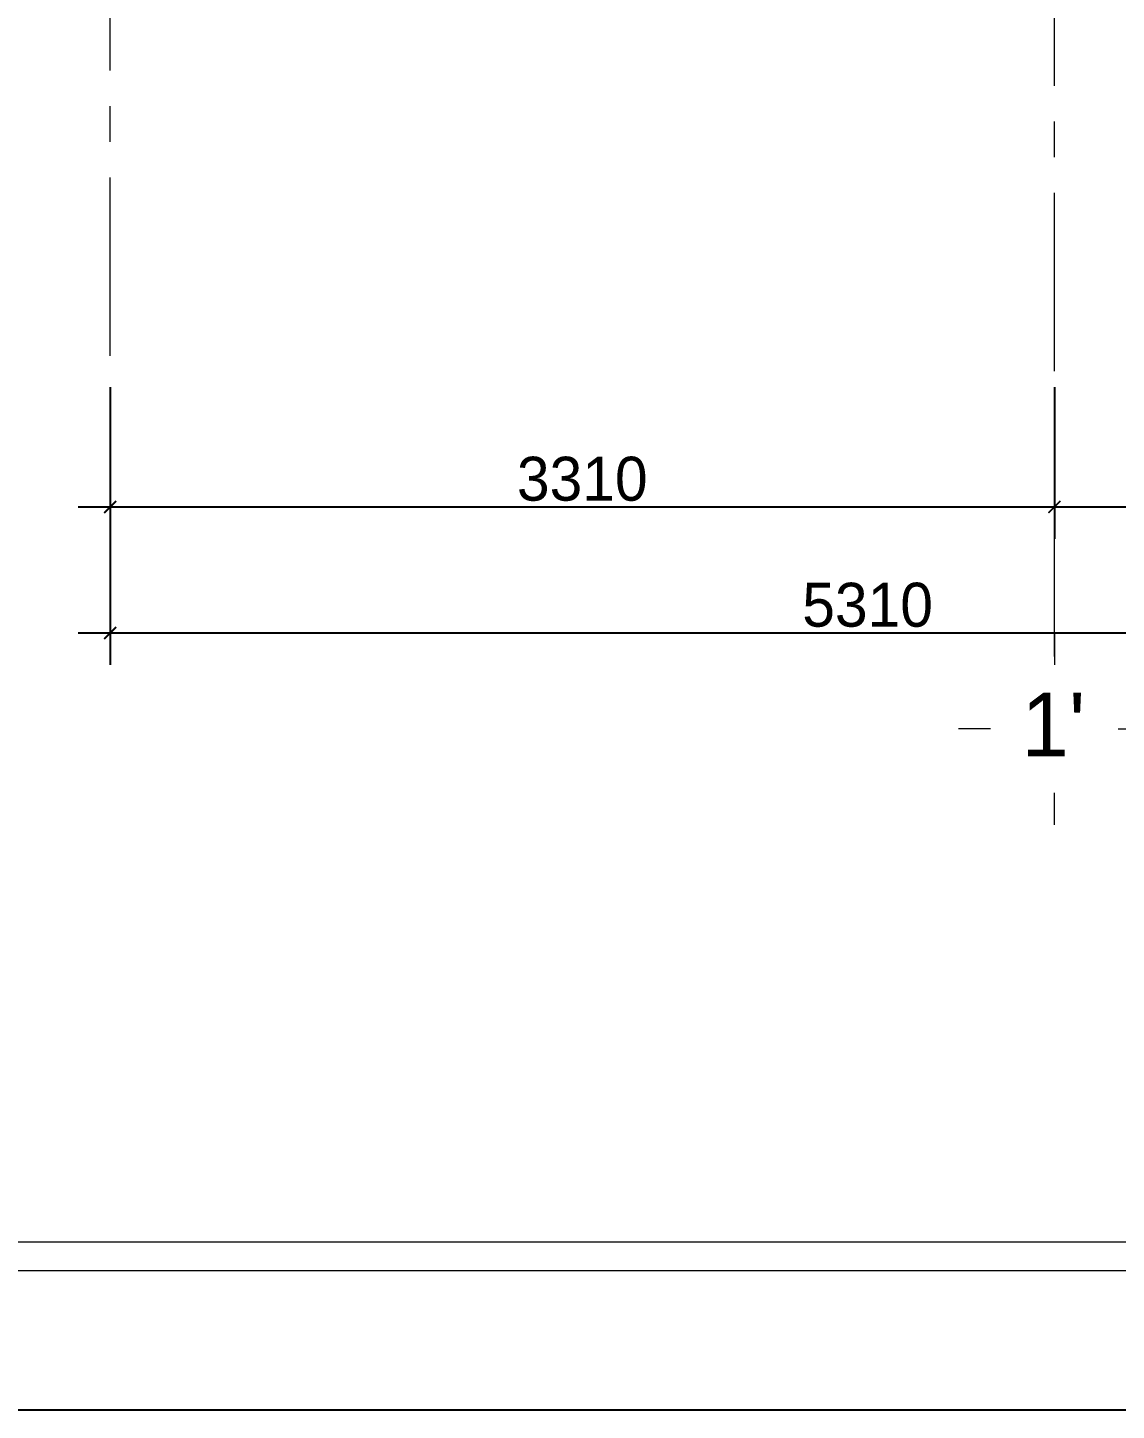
# Model space of a CAD drawing. Header units: millimetres. Extents: x 1832547 to 2001569, y -558009 to -417808.
# Drawn here: x 1943256 to 1947072, y -533453 to -528606 of the extents above; entities that cross this region are included whole.
import ezdxf
from ezdxf.enums import TextEntityAlignment as Align

# ---------------------------------------------------------------- set-up
doc = ezdxf.new("R2010")
doc.units = ezdxf.units.MM
doc.header["$MEASUREMENT"] = 0
doc.linetypes.add('CENTER', pattern=[2, 1.25, -0.25, 0.25, -0.25])
doc.layers.get('0').update_dxf_attribs({"linetype": 'CONTINUOUS'})
doc.layers.get('DEFPOINTS').update_dxf_attribs({"linetype": 'CONTINUOUS'})
for name, color, linetype, lineweight in [('AUDIT_I_160126172308-0', 7, 'CONTINUOUS', 5), ('CA.dim 08', 8, 'CONTINUOUS', 13), ('CA.thay 145', 145, 'CONTINUOUS', 18), ('CA.tim 67', 67, 'CENTER', 9), ('CA.vat lieu 08', 8, 'CONTINUOUS', 5)]:
    doc.layers.add(name, color=color, linetype=linetype, lineweight=lineweight)
doc.styles.add('CA.JSC1', font='Vhavan.ttf', dxfattribs={"width": 0.8})
doc.styles.get("Standard").update_dxf_attribs({"font": 'roman.shx'})
doc.dimstyles.new('CA 70', dxfattribs={"dimscale": 0.7, "dimtxt": 220, "dimasz": 60, "dimexe": 160, "dimexo": 0, "dimgap": 30, "dimtad": 1, "dimdec": 0, "dimrnd": 5, "dimzin": 0, "dimdsep": 46, "dimtxsty": 'Standard', "dimblk": 'ARCHTICK', "dimcen": 0.09, "dimdle": 160, "dimclrd": 256, "dimclre": 256, "dimclrt": 255, "dimadec": 0, "dimazin": 0, "dimtfac": 1, "dimtdec": 0, "dimtix": 1, "dimtmove": 2, "dimatfit": 3, "dimldrblk": 'DOT', "dimfxl": 600, "dimfxlon": 1, "dimtolj": 1, "dimtzin": 0, "dimarcsym": 0})

# ---------------------------------------------------------------- blocks, each defined once
blk = doc.blocks.new('A$C2d76a15f')
blk.add_line((1305.6, 545.7), (27405.3, 545.7))
at = {"color": 4, "linetype": 'Continuous', "lineweight": 18}
blk.add_line((1212.4, 452.5), (27498.5, 452.5), dxfattribs=at)
at = {"layer": 'DEFPOINTS', "ltscale": 600}
blk.add_line((27951, 0), (0, 0), dxfattribs=at)
blk = doc.blocks.new('_ArchTick')
at = {"color": 1, "linetype": 'ByBlock', "const_width": 0.15}
blk.add_lwpolyline([(-0.5, -0.5), (0.5, 0.5)], dxfattribs=at)
blk = doc.blocks.new('*D206')
at = {"layer": 'CA.dim 08', "lineweight": -2, "transparency": 16777216}
for p, q in [((1943545.4, -529866.6), (1943545.4, -530398.6)), ((1946854.7, -529866.6), (1946854.7, -530398.6)), ((1943433.4, -530286.6), (1946966.7, -530286.6))]:
    blk.add_line(p, q, dxfattribs=at)
at = {"layer": 'DEFPOINTS', "color": 0, "transparency": 16777216}
for p in [(1943545.4, -529426.8), (1946854.7, -529426.8), (1946854.7, -530286.6)]:
    blk.add_point(p, dxfattribs=at)
at = {"layer": 'CA.dim 08', "lineweight": -2, "transparency": 16777216, "xscale": 42, "yscale": 42, "zscale": 42, "rotation": 180}
blk.add_blockref('_ArchTick', (1943545.4, -530286.6), dxfattribs=at)
at = {"layer": 'CA.dim 08', "lineweight": -2, "transparency": 16777216, "xscale": 42, "yscale": 42, "zscale": 42}
blk.add_blockref('_ArchTick', (1946854.7, -530286.6), dxfattribs=at)
at = {"layer": 'CA.dim 08', "color": 255, "transparency": 16777216, "insert": (1945200.1, -530188.6), "char_height": 154, "attachment_point": 5}
blk.add_mtext('\\A1;3310', dxfattribs=at)
blk = doc.blocks.new('_DOT')
at = {"color": 1, "linetype": 'ByBlock'}
blk.add_line((-0.5, 0), (-1, 0), dxfattribs=at)
at = {"color": 1, "linetype": 'ByBlock', "const_width": 0.5}
blk.add_lwpolyline([(-0.25, 0, 1), (0.25, 0, 1)], format="xyb", close=True, dxfattribs=at)
blk = doc.blocks.new('*D207')
at = {"layer": 'CA.dim 08', "lineweight": -2, "transparency": 16777216}
for p, q in [((1946854.7, -529866.6), (1946854.7, -530398.6)), ((1948854.7, -529866.6), (1948854.7, -530398.6)), ((1946742.7, -530286.6), (1948966.7, -530286.6))]:
    blk.add_line(p, q, dxfattribs=at)
at = {"layer": 'DEFPOINTS', "color": 0, "transparency": 16777216}
for p in [(1946854.7, -529426.8), (1948854.7, -529426.8), (1948854.7, -530286.6)]:
    blk.add_point(p, dxfattribs=at)
at = {"layer": 'CA.dim 08', "lineweight": -2, "transparency": 16777216, "xscale": 42, "yscale": 42, "zscale": 42, "rotation": 180}
blk.add_blockref('_ArchTick', (1946854.7, -530286.6), dxfattribs=at)
at = {"layer": 'CA.dim 08', "lineweight": -2, "transparency": 16777216, "xscale": 42, "yscale": 42, "zscale": 42}
blk.add_blockref('_ArchTick', (1948854.7, -530286.6), dxfattribs=at)
at = {"layer": 'CA.dim 08', "color": 255, "transparency": 16777216, "insert": (1947854.7, -530188.6), "char_height": 154, "attachment_point": 5}
blk.add_mtext('\\A1;2000', dxfattribs=at)
blk = doc.blocks.new('*D208')
at = {"layer": 'CA.dim 08', "lineweight": -2, "transparency": 16777216}
for p, q in [((1943545.4, -530308.3), (1943545.4, -530840.3)), ((1948854.7, -530308.3), (1948854.7, -530840.3)), ((1943433.4, -530728.3), (1948966.7, -530728.3))]:
    blk.add_line(p, q, dxfattribs=at)
at = {"layer": 'DEFPOINTS', "color": 0, "transparency": 16777216}
for p in [(1943545.4, -529426.8), (1948854.7, -529426.8), (1948854.7, -530728.3)]:
    blk.add_point(p, dxfattribs=at)
at = {"layer": 'CA.dim 08', "lineweight": -2, "transparency": 16777216, "xscale": 42, "yscale": 42, "zscale": 42, "rotation": 180}
blk.add_blockref('_ArchTick', (1943545.4, -530728.3), dxfattribs=at)
at = {"layer": 'CA.dim 08', "lineweight": -2, "transparency": 16777216, "xscale": 42, "yscale": 42, "zscale": 42}
blk.add_blockref('_ArchTick', (1948854.7, -530728.3), dxfattribs=at)
at = {"layer": 'CA.dim 08', "color": 255, "transparency": 16777216, "insert": (1946200.1, -530630.3), "char_height": 154, "attachment_point": 5}
blk.add_mtext('\\A1;5310', dxfattribs=at)
blk = doc.blocks.new('FDBNDFJKBNFJKDNBFD')
at = {"layer": 'CA.vat lieu 08'}
for p, q in [((664804.5, -453296.5), (664804.5, -453401.5)), ((664594.5, -453611.5), (664489.5, -453611.5)), ((665014.5, -453611.5), (665119.5, -453611.5)), ((664804.5, -453926.5), (664804.5, -453821.5))]:
    blk.add_line(p, q, dxfattribs=at)

msp = doc.modelspace()

# ---------------------------------------------------------------- linework, layer by layer
at = {"layer": 'CA.tim 67', "ltscale": 500}
for p, q in [((1943545.4, -530756.3), (1943545.4, -514383.7)), ((1946854.7, -530810.3), (1946854.7, -514383.7))]:
    msp.add_line(p, q, dxfattribs=at)

# ---------------------------------------------------------------- block references
at = {"layer": 'CA.dim 08', "xscale": -1.066666666666667, "yscale": 1.066666666666667, "zscale": 1.066666666666667}
msp.add_blockref('FDBNDFJKBNFJKDNBFD', (2655979.5, -47212), dxfattribs=at)
at = {"layer": 'CA.thay 145', "xscale": 1.082069156961423, "yscale": 1.082069156961423, "zscale": 1.082069156961423}
msp.add_blockref('A$C2d76a15f', (1936872, -533453.1), dxfattribs=at)

# ---------------------------------------------------------------- texts
at = {"layer": 'AUDIT_I_160126172308-0', "style": 'CA.JSC1'}
msp.add_text("1'", height=224, dxfattribs=at).set_placement((1946851.2, -531049.2), align=Align.MIDDLE)

# ---------------------------------------------------------------- dimensions: what is measured, and where the dimension line sits
at = {"layer": 'CA.dim 08'}
for base, p1, p2, picture, middle in [((1946854.7, -530286.6), (1943545.4, -529426.8), (1946854.7, -529426.8), '*D206', (1945200.1, -530188.6)), ((1948854.7, -530728.3), (1943545.4, -529426.8), (1948854.7, -529426.8), '*D208', (1946200.1, -530630.3)), ((1948854.7, -530286.6), (1946854.7, -529426.8), (1948854.7, -529426.8), '*D207', (1947854.7, -530188.6))]:
    dim = msp.add_linear_dim(base=base, p1=p1, p2=p2, dimstyle='CA 70', dxfattribs=at)
    dim.commit()
    dim.dimension.update_dxf_attribs({"geometry": picture, "text_midpoint": middle})

doc.saveas('drawing.dxf')
